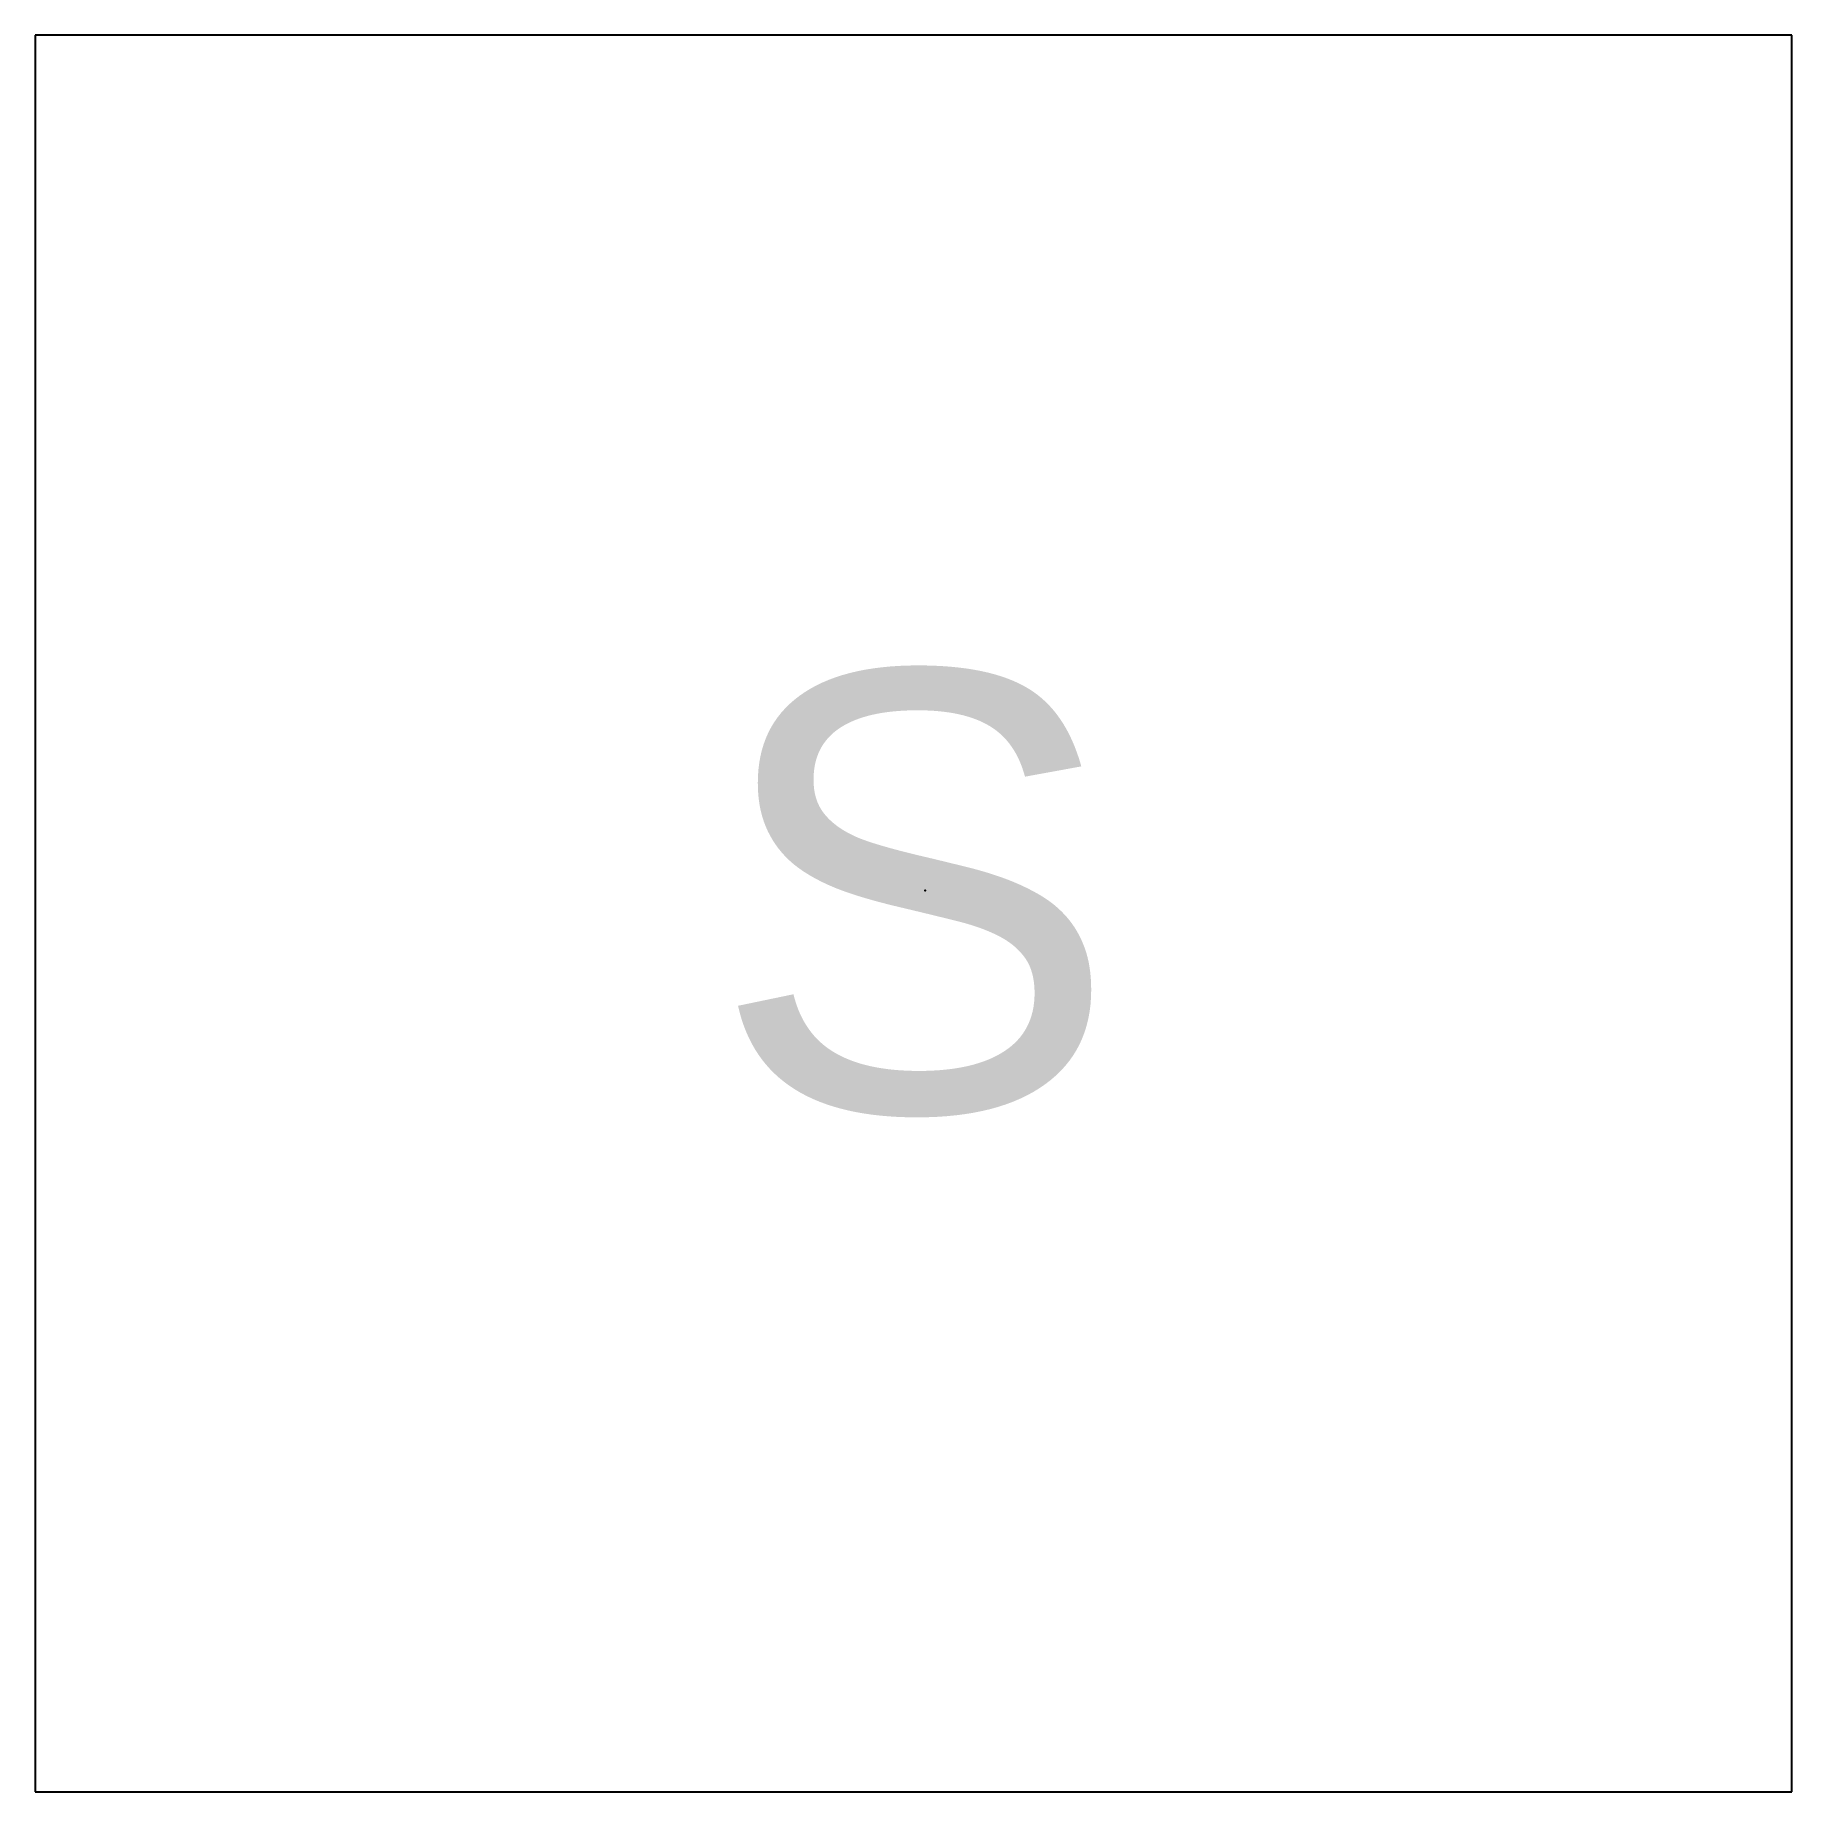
# Model space of a CAD drawing. Header units: millimetres. Extents: x -0.5 to 0.5, y -0.5 to 0.5.
import ezdxf

# ---------------------------------------------------------------- set-up
doc = ezdxf.new("R2010")
doc.units = ezdxf.units.MM
doc.styles.get("Standard").update_dxf_attribs({"font": 'arial.ttf'})

msp = doc.modelspace()

# ---------------------------------------------------------------- linework, layer by layer
for p, q in [((0.4996, 0.5), (-0.5004, 0.5)), ((-0.5004, 0.5), (-0.5004, -0.5)), ((0.4996, -0.5), (0.4996, 0.5)), ((-0.5004, -0.5), (0.4996, -0.5))]:
    msp.add_line(p, q)
msp.add_point((0.0063, 0.013))

# ---------------------------------------------------------------- texts
msp.add_text('S', height=0.25).set_placement((-0.1161, -0.1125))

doc.saveas('drawing.dxf')
